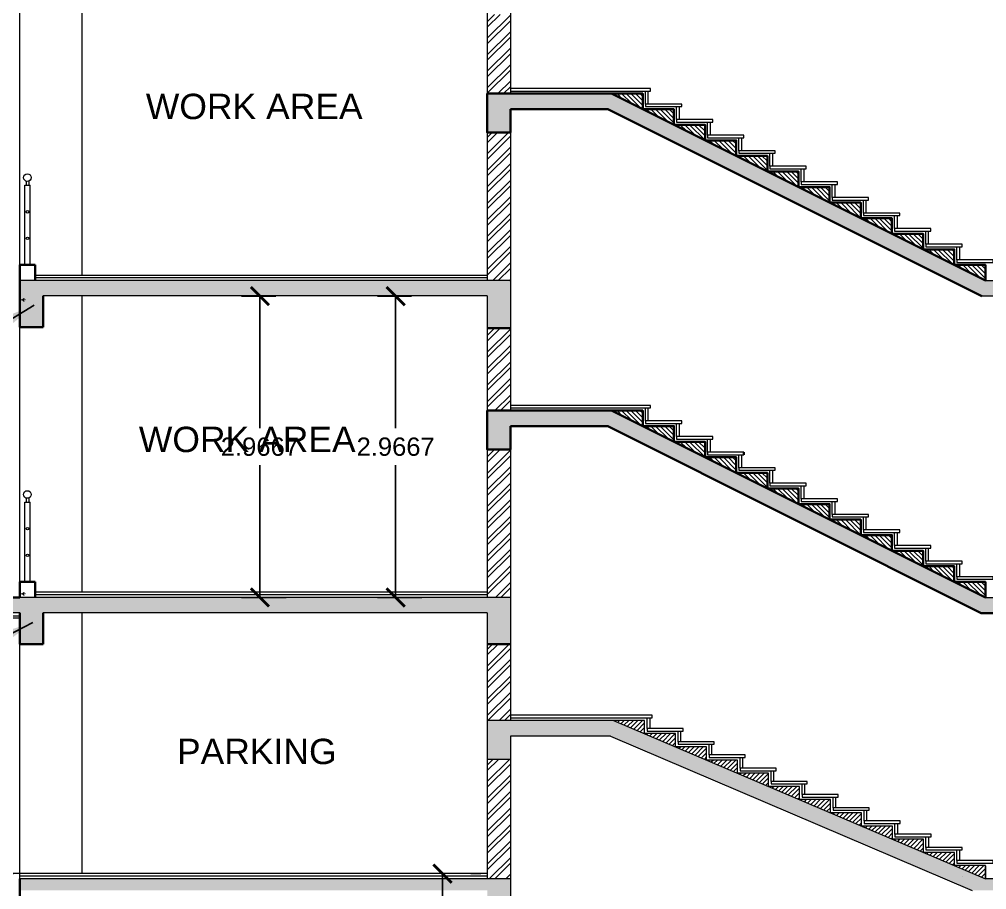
# Model space of a CAD drawing. Header units: metres. Extents: x -1560916 to -1560612, y 43591 to 43809.
# Drawn here: x -1560782.04 to -1560772.52, y 43653.31 to 43661.88 of the extents above; entities that cross this region are included whole.
import ezdxf

# ---------------------------------------------------------------- set-up
doc = ezdxf.new("R2010")
doc.units = ezdxf.units.M
doc.header["$LTSCALE"] = 750
doc.header["$MEASUREMENT"] = 0
doc.header["$PDMODE"] = 35
doc.header["$PDSIZE"] = 50
for name, pattern in [('DOT2', [0.125, 0, -0.125]), ('HIDDEN2', [0.1875, 0.125, -0.0625]), ('PHANTOM2', [1.25, 0.625, -0.125, 0.125, -0.125, 0.125, -0.125])]:
    doc.linetypes.add(name, pattern=pattern)
doc.layers.get('0').update_dxf_attribs({"lineweight": 5})
doc.layers.get('Defpoints').update_dxf_attribs({"lineweight": 0})
for name, color, linetype, lineweight in [('AR_DIM WRK', 3, 'Continuous', 13), ('AR_ELEV 6', 1, 'Continuous', 9), ('AR_RAILING', 6, 'Continuous', 13), ('AR_WIN', 12, 'Continuous', 13), ('BRICK', 8, 'Continuous', 5), ('Dim Wall', 253, 'Continuous', 15), ('ED', 30, 'Continuous', 0), ('HAT', 8, 'Continuous', 5), ('HATCH2', 8, 'Continuous', 5), ('LVL', 3, 'Continuous', 9), ('STAIR CASE', 202, 'Continuous', 15), ('TWO WHEELER', 8, 'Continuous', 13), ('wall', 7, 'Continuous', 30)]:
    doc.layers.add(name, color=color, linetype=linetype, lineweight=lineweight)
for name, color, linetype in [('BLK_1_BASEMENT_-1_BLDG_FOOTPRINT', 1, 'Continuous'), ('BLK_1_FLR_1_AC_ROOM_1', 117, 'Continuous'), ('BLK_1_FLR_1_REGULAR_ROOM_2', 117, 'Continuous')]:
    doc.layers.add(name, color=color, linetype=linetype)
doc.styles.add('RS1', font='romans.shx', dxfattribs={"width": 0.75})
doc.styles.get("Standard").update_dxf_attribs({"font": 'arial.ttf'})
doc.dimstyles.new('DIM-100', dxfattribs={"dimtxt": 200, "dimasz": 100, "dimexe": 25, "dimexo": 25, "dimgap": 35, "dimtad": 1, "dimdec": 0, "dimrnd": 5, "dimzin": 0, "dimdsep": 46, "dimtxsty": 'RS1', "dimblk": 'ARCHTICK', "dimcen": 100, "dimdle": 25, "dimclrd": 8, "dimclre": 8, "dimclrt": 4, "dimadec": 0, "dimazin": 0, "dimtfac": 0.5, "dimtdec": 0, "dimtmove": 1, "dimatfit": 0, "dimfxl": 75, "dimfrac": 1, "dimtolj": 1, "dimtzin": 0, "dimarcsym": 2})
doc.dimstyles.get("Standard").update_dxf_attribs({"dimtxt": 0.18, "dimasz": 0.18, "dimexe": 0.18, "dimexo": 0.0625, "dimgap": 0.09, "dimtad": 1, "dimtih": 1, "dimtoh": 1, "dimdec": 4, "dimzin": 0, "dimdsep": 46, "dimtxsty": 'Standard', "dimblk": 'ARCHTICK', "dimcen": 0.09, "dimadec": 0, "dimazin": 0, "dimtfac": 1, "dimtdec": 4, "dimtofl": 0, "dimtmove": 0, "dimatfit": 3, "dimldrblk": 'ARCHTICK', "dimfxl": 1, "dimtolj": 1, "dimtzin": 0, "dimarcsym": 0})
pattern_1 = [(45, (-1559514.8348, 43421.06119), (-0.08131728, 0.08131728), []), (45, (-1559514.78058, 43421.06119), (-0.08131728, 0.08131728), [])]
pattern_2 = [(130, (-1560699.33534, 43709.03027), (-0.18330014, -0.01603668), [0.0191667, -0.2108337]), (185, (-1560699.33534, 43709.03027), (0.03545874, 0.1922272), [0.01533336, -0.16866696]), (79.5486, (-1560699.35061, 43709.02893), (-0.14784154, 0.1761904), [0.0162892, -0.17918107]), (133.8158, (-1560699.33534, 43709.08138), (-0.27273985, -0.0422994), [0.02875005, -0.31625055]), (83.3644, (-1560699.35807, 43709.07785), (-0.23885866, 0.2489417), [0.0244338, -0.2687716]), (188.8158, (-1560699.33534, 43709.08138), (-0.2388585, 0.24894185), [0.02300004, -0.25300044]), (159, (-1560699.3609, 43709.0686), (-0.15254318, -0.10289167), [0.0191667, -0.2108337]), (214, (-1560699.3609, 43709.0686), (-0.0621807, 0.18531644), [0.01533336, -0.16866696]), (108.5486, (-1560699.3736, 43709.06003), (-0.21472393, 0.0824246), [0.0162892, -0.17918107]), (142.5, (-1560699.33534, 43709.03027), (-0.003107524, 0.08507302), [0, -0.16662251, 0, -0.17122252, 0, -0.16930585]), (172.5, (-1560699.33534, 43709.03027), (-0.067229, 0.10079428), [0, -0.09762239, 0, -0.16278917, 0, -0.06452789]), (212.5, (-1560699.27835, 43709.03027), (-0.136421526, -0.005764033), [0, -0.063889, 0, -0.19933368, 0, -0.26450046]), (222.5, (-1560699.25279, 43709.03027), (-0.14903672, 0.02558243), [0, -0.0830557, 0, -0.13237801, 0, -0.18783366])]
pattern_3 = [(50, (-1559296.09928, 43592.11483), (0.183300143, -0.016036685), [0.0191667, -0.2108337]), (355, (-1559296.09928, 43592.11483), (-0.035458736, 0.192227213), [0.01533336, -0.16866696]), (100.451444, (-1559296.084, 43592.11349), (0.147841407, 0.176190526), [0.016289189, -0.179181074]), (46.1842, (-1559296.09928, 43592.16594), (0.272739926, -0.042299445), [0.02875005, -0.31625055]), (96.635635, (-1559296.07655, 43592.1624), (0.23885847, 0.248941853), [0.024433797, -0.26877176]), (351.184164, (-1559296.09928, 43592.16594), (0.23885847, 0.248941853), [0.02300004, -0.25300044]), (21, (-1559296.07372, 43592.15316), (0.152543179, -0.102891673), [0.0191667, -0.2108337]), (326, (-1559296.07372, 43592.15316), (0.062180693, 0.185316445), [0.01533336, -0.16866696]), (71.451445, (-1559296.061, 43592.14459), (0.21472387, 0.082424771), [0.016289188, -0.179181074]), (37.5, (-1559296.099275, 43592.11483), (0.003107524, 0.0850730217), [0, -0.166622512, 0, -0.17122252, 0, -0.16930585]), (7.5, (-1559296.099275, 43592.11483), (0.0672289987, 0.1007942794), [0, -0.097622392, 0, -0.162789172, 0, -0.06452789]), (327.5, (-1559296.156264, 43592.11483), (0.1364215265, -0.0057640328), [0, -0.063889, 0, -0.19933368, 0, -0.26450046]), (317.5, (-1559296.18182, 43592.11483), (0.149036725, 0.025582429), [0, -0.0830557, 0, -0.132378008, 0, -0.18783366])]

# ---------------------------------------------------------------- blocks, each defined once
blk = doc.blocks.new('_ArchTick')
at = {"color": 0, "linetype": 'ByBlock', "const_width": 0.15}
blk.add_lwpolyline([(-0.5, -0.5), (0.5, 0.5)], dxfattribs=at)
blk = doc.blocks.new('*D196')
at = {"layer": 'Defpoints', "color": 0, "transparency": 16777216}
for p in [(-1560782.4916, 43656.2379), (-1560782.2176, 43656.2379), (-1560782.0387, 43653.4679)]:
    blk.add_point(p, dxfattribs=at)
at = {"layer": 'ED', "color": 0, "lineweight": -2, "transparency": 16777216}
for p, q in [((-1560782.2801, 43656.2379), (-1560782.6716, 43656.2379)), ((-1560782.4916, 43656.2379), (-1560782.4916, 43655.0348)), ((-1560782.4916, 43653.4679), (-1560782.4916, 43654.671)), ((-1560782.1012, 43653.4679), (-1560782.6716, 43653.4679))]:
    blk.add_line(p, q, dxfattribs=at)
at = {"layer": 'ED', "color": 0, "lineweight": -2, "transparency": 16777216, "xscale": 0.18, "yscale": 0.18, "zscale": 0.18}
for p, rotation in [((-1560782.4916, 43656.2379), 90), ((-1560782.4916, 43653.4679), 270)]:
    blk.add_blockref('_ArchTick', p, dxfattribs=dict(at, rotation=rotation))
at = {"layer": 'ED', "color": 0, "transparency": 16777216, "insert": (-1560782.4916, 43654.8529), "char_height": 0.18, "attachment_point": 5}
blk.add_mtext('\\A1;2.7700', dxfattribs=at)
blk = doc.blocks.new('*D224')
at = {"layer": 'Defpoints', "color": 0, "transparency": 16777216}
for p in [(-1560782.0387, 43653.4679), (-1560782.4916, 43649.5679), (-1560780.4008, 43649.5679)]:
    blk.add_point(p, dxfattribs=at)
at = {"layer": 'ED', "color": 0, "lineweight": -2, "transparency": 16777216}
for p, q in [((-1560782.1012, 43653.4679), (-1560782.6716, 43653.4679)), ((-1560782.4916, 43653.4679), (-1560782.4916, 43651.6998)), ((-1560782.4916, 43649.5679), (-1560782.4916, 43651.3359)), ((-1560780.4633, 43649.5679), (-1560782.6716, 43649.5679))]:
    blk.add_line(p, q, dxfattribs=at)
at = {"layer": 'ED', "color": 0, "lineweight": -2, "transparency": 16777216, "xscale": 0.18, "yscale": 0.18, "zscale": 0.18}
for p, rotation in [((-1560782.4916, 43653.4679), 90), ((-1560782.4916, 43649.5679), 270)]:
    blk.add_blockref('_ArchTick', p, dxfattribs=dict(at, rotation=rotation))
at = {"layer": 'ED', "color": 0, "transparency": 16777216, "insert": (-1560782.4916, 43651.5179), "char_height": 0.18, "attachment_point": 5}
blk.add_mtext('\\A1;3.9000', dxfattribs=at)
blk = doc.blocks.new('*D401')
at = {"layer": 'BLK_1_FLR_1_REGULAR_ROOM_2', "color": 0, "lineweight": -2, "transparency": 16777216}
for p, q in [((-1560779.5174, 43659.1534), (-1560779.8539, 43659.1534)), ((-1560779.6739, 43659.1534), (-1560779.6739, 43657.852)), ((-1560779.6739, 43656.1868), (-1560779.6739, 43657.4882)), ((-1560779.4148, 43656.1868), (-1560779.8539, 43656.1868))]:
    blk.add_line(p, q, dxfattribs=at)
at = {"layer": 'Defpoints', "color": 0, "transparency": 16777216}
for p in [(-1560779.6739, 43659.1534), (-1560779.4549, 43659.1534), (-1560779.3523, 43656.1868)]:
    blk.add_point(p, dxfattribs=at)
at = {"layer": 'BLK_1_FLR_1_REGULAR_ROOM_2', "color": 0, "lineweight": -2, "transparency": 16777216, "xscale": 0.18, "yscale": 0.18, "zscale": 0.18}
for p, rotation in [((-1560779.6739, 43659.1534), 90), ((-1560779.6739, 43656.1868), 270)]:
    blk.add_blockref('_ArchTick', p, dxfattribs=dict(at, rotation=rotation))
at = {"layer": 'BLK_1_FLR_1_REGULAR_ROOM_2', "color": 0, "transparency": 16777216, "insert": (-1560779.6739, 43657.6701), "char_height": 0.18, "attachment_point": 5}
blk.add_mtext('\\A1;2.9667', dxfattribs=at)
blk = doc.blocks.new('*D447')
at = {"layer": 'BLK_1_FLR_1_AC_ROOM_1', "color": 0, "lineweight": -2, "transparency": 16777216}
for p, q in [((-1560778.1808, 43659.1534), (-1560778.5173, 43659.1534)), ((-1560778.3373, 43659.1534), (-1560778.3373, 43657.852)), ((-1560778.3373, 43656.1868), (-1560778.3373, 43657.4882)), ((-1560778.0783, 43656.1868), (-1560778.5173, 43656.1868))]:
    blk.add_line(p, q, dxfattribs=at)
at = {"layer": 'Defpoints', "color": 0, "transparency": 16777216}
for p in [(-1560778.3373, 43659.1534), (-1560778.1183, 43659.1534), (-1560778.0158, 43656.1868)]:
    blk.add_point(p, dxfattribs=at)
at = {"layer": 'BLK_1_FLR_1_AC_ROOM_1', "color": 0, "lineweight": -2, "transparency": 16777216, "xscale": 0.18, "yscale": 0.18, "zscale": 0.18}
for p, rotation in [((-1560778.3373, 43659.1534), 90), ((-1560778.3373, 43656.1868), 270)]:
    blk.add_blockref('_ArchTick', p, dxfattribs=dict(at, rotation=rotation))
at = {"layer": 'BLK_1_FLR_1_AC_ROOM_1', "color": 0, "transparency": 16777216, "insert": (-1560778.3373, 43657.6701), "char_height": 0.18, "attachment_point": 5}
blk.add_mtext('\\A1;2.9667', dxfattribs=at)
blk = doc.blocks.new('*D495')
at = {"layer": 'BLK_1_BASEMENT_-1_BLDG_FOOTPRINT', "color": 0, "linetype": 'DOT2', "lineweight": -2, "transparency": 16777216}
for p, q in [((-1560777.4975, 43653.4679), (-1560778.0556, 43653.4679)), ((-1560777.4975, 43651.9768), (-1560778.0556, 43651.9768))]:
    blk.add_line(p, q, dxfattribs=at)
at = {"layer": 'BLK_1_BASEMENT_-1_BLDG_FOOTPRINT', "color": 0, "linetype": 'PHANTOM2', "lineweight": -2, "transparency": 16777216}
for p, q in [((-1560777.8756, 43653.4679), (-1560777.8756, 43652.9042)), ((-1560777.8756, 43651.9768), (-1560777.8756, 43652.5404))]:
    blk.add_line(p, q, dxfattribs=at)
at = {"layer": 'Defpoints', "color": 0, "transparency": 16777216}
for p in [(-1560777.8756, 43653.4679), (-1560777.435, 43653.4679), (-1560777.435, 43651.9768)]:
    blk.add_point(p, dxfattribs=at)
at = {"layer": 'BLK_1_BASEMENT_-1_BLDG_FOOTPRINT', "color": 0, "lineweight": -2, "transparency": 16777216, "xscale": 0.18, "yscale": 0.18, "zscale": 0.18}
for p, rotation in [((-1560777.8756, 43653.4679), 90), ((-1560777.8756, 43651.9768), 270)]:
    blk.add_blockref('_ArchTick', p, dxfattribs=dict(at, rotation=rotation))
at = {"layer": 'BLK_1_BASEMENT_-1_BLDG_FOOTPRINT', "color": 0, "transparency": 16777216, "insert": (-1560777.8756, 43652.7223), "char_height": 0.18, "attachment_point": 5}
blk.add_mtext('\\A1;1.4911', dxfattribs=at)

msp = doc.modelspace()

# ---------------------------------------------------------------- hatches: boundary and pattern name
at = {"layer": 'BRICK'}
h = msp.add_hatch(dxfattribs=at)
h.set_pattern_fill('ANSI31', color=256, scale=0.255556, style=0)
h.set_pattern_definition([(135, (-1560471.124867, 43665.751884), (0.0225881333, 0.0225881333), [])])
edge = h.paths.add_edge_path()
edge.add_line((-1560772.5315, 43659.30677), (-1560772.5315, 43659.4601))
edge.add_line((-1560772.5315, 43659.4601), (-1560772.83816, 43659.4601))
edge.add_line((-1560772.83816, 43659.4601), (-1560772.83816, 43659.61344))
edge.add_line((-1560772.83816, 43659.61344), (-1560773.14483, 43659.61344))
edge.add_line((-1560773.14483, 43659.61344), (-1560773.14483, 43659.76677))
edge.add_line((-1560773.14483, 43659.76677), (-1560773.4515, 43659.76677))
edge.add_line((-1560773.4515, 43659.76677), (-1560773.4515, 43659.9201))
edge.add_line((-1560773.4515, 43659.9201), (-1560773.75816, 43659.9201))
edge.add_line((-1560773.75816, 43659.9201), (-1560773.75816, 43660.07344))
edge.add_line((-1560773.75816, 43660.07344), (-1560774.06483, 43660.07344))
edge.add_line((-1560774.06483, 43660.07344), (-1560774.06483, 43660.22677))
edge.add_line((-1560774.06483, 43660.22677), (-1560774.3715, 43660.22677))
edge.add_line((-1560774.3715, 43660.22677), (-1560774.3715, 43660.3801))
edge.add_line((-1560774.3715, 43660.3801), (-1560774.67816, 43660.3801))
edge.add_line((-1560774.67816, 43660.3801), (-1560774.67816, 43660.53344))
edge.add_line((-1560774.67816, 43660.53344), (-1560774.98483, 43660.53344))
edge.add_line((-1560774.98483, 43660.53344), (-1560774.98483, 43660.68677))
edge.add_line((-1560774.98483, 43660.68677), (-1560775.2915, 43660.68677))
edge.add_line((-1560775.2915, 43660.68677), (-1560775.2915, 43660.8401))
edge.add_line((-1560775.2915, 43660.8401), (-1560775.59816, 43660.8401))
edge.add_line((-1560775.59816, 43660.8401), (-1560775.59816, 43660.99344))
edge.add_line((-1560775.59816, 43660.99344), (-1560775.90483, 43660.99344))
edge.add_line((-1560775.90483, 43660.99344), (-1560775.90483, 43661.14677))
edge.add_line((-1560775.90483, 43661.14677), (-1560777.43816, 43661.14677))
edge.add_line((-1560776.2115, 43661.14677), (-1560772.5315, 43659.30677))
h = msp.add_hatch(dxfattribs=at)
h.set_pattern_fill('ANSI31', color=256, scale=0.255556, style=0)
h.set_pattern_definition([(135, (-1560471.124867, 43662.631884), (0.0225881333, 0.0225881333), [])])
edge = h.paths.add_edge_path()
edge.add_line((-1560772.5315, 43656.18677), (-1560772.5315, 43656.3401))
edge.add_line((-1560772.5315, 43656.3401), (-1560772.83816, 43656.3401))
edge.add_line((-1560772.83816, 43656.3401), (-1560772.83816, 43656.49344))
edge.add_line((-1560772.83816, 43656.49344), (-1560773.14483, 43656.49344))
edge.add_line((-1560773.14483, 43656.49344), (-1560773.14483, 43656.64677))
edge.add_line((-1560773.14483, 43656.64677), (-1560773.4515, 43656.64677))
edge.add_line((-1560773.4515, 43656.64677), (-1560773.4515, 43656.8001))
edge.add_line((-1560773.4515, 43656.8001), (-1560773.75816, 43656.8001))
edge.add_line((-1560773.75816, 43656.8001), (-1560773.75816, 43656.95344))
edge.add_line((-1560773.75816, 43656.95344), (-1560774.06483, 43656.95344))
edge.add_line((-1560774.06483, 43656.95344), (-1560774.06483, 43657.10677))
edge.add_line((-1560774.06483, 43657.10677), (-1560774.3715, 43657.10677))
edge.add_line((-1560774.3715, 43657.10677), (-1560774.3715, 43657.2601))
edge.add_line((-1560774.3715, 43657.2601), (-1560774.67816, 43657.2601))
edge.add_line((-1560774.67816, 43657.2601), (-1560774.67816, 43657.41344))
edge.add_line((-1560774.67816, 43657.41344), (-1560774.98483, 43657.41344))
edge.add_line((-1560774.98483, 43657.41344), (-1560774.98483, 43657.56677))
edge.add_line((-1560774.98483, 43657.56677), (-1560775.2915, 43657.56677))
edge.add_line((-1560775.2915, 43657.56677), (-1560775.2915, 43657.7201))
edge.add_line((-1560775.2915, 43657.7201), (-1560775.59816, 43657.7201))
edge.add_line((-1560775.59816, 43657.7201), (-1560775.59816, 43657.87344))
edge.add_line((-1560775.59816, 43657.87344), (-1560775.90483, 43657.87344))
edge.add_line((-1560775.90483, 43657.87344), (-1560775.90483, 43658.02677))
edge.add_line((-1560775.90483, 43658.02677), (-1560777.43816, 43658.02677))
edge.add_line((-1560776.2115, 43658.02677), (-1560772.5315, 43656.18677))
at = {"layer": 'HAT'}
h = msp.add_hatch(dxfattribs=at)
h.set_pattern_fill('ANSI32', color=256, scale=0.306667, style=0)
h.set_pattern_definition(pattern_1)
h.paths.add_polyline_path([(-1560777.43502, 43660.76344), (-1560777.20816, 43660.76344), (-1560777.20816, 43659.30677), (-1560777.43502, 43659.30677)])
h.paths.add_polyline_path([(-1560777.20816, 43661.14677), (-1560777.43502, 43661.14677), (-1560777.43502, 43661.92643), (-1560777.20816, 43661.92643)])
h = msp.add_hatch(dxfattribs=at)
h.set_pattern_fill('ANSI32', color=256, scale=0.306667, style=0)
h.set_pattern_definition(pattern_1)
h.paths.add_polyline_path([(-1560777.20816, 43658.02677), (-1560777.43502, 43658.02677), (-1560777.43502, 43658.83677), (-1560777.20816, 43658.83677)])
h = msp.add_hatch(dxfattribs=at)
h.set_pattern_fill('ANSI32', color=256, scale=0.306667, style=0)
h.set_pattern_definition([(45, (-1559514.8348, 43419.86756), (-0.08131728, 0.08131728), []), (45, (-1559514.78058, 43419.86756), (-0.08131728, 0.08131728), [])])
h.paths.add_polyline_path([(-1560777.20816, 43656.18677), (-1560777.43502, 43656.18677), (-1560777.43502, 43657.64313), (-1560777.20816, 43657.64313)])
h = msp.add_hatch(dxfattribs=at)
h.set_pattern_fill('ANSI32', color=256, scale=0.306667, style=0)
h.set_pattern_definition(pattern_1)
h.paths.add_polyline_path([(-1560777.43502, 43654.59177), (-1560777.20816, 43654.59177), (-1560777.20816, 43653.42284), (-1560777.43502, 43653.42284)])
h.paths.add_polyline_path([(-1560777.20816, 43654.97677), (-1560777.43502, 43654.97677), (-1560777.43502, 43655.7225), (-1560777.20816, 43655.7225)])
at = {"layer": 'HATCH2'}
h = msp.add_hatch(dxfattribs=at)
h.set_pattern_fill('ANSI31', color=256, scale=0.255556, style=0)
h.set_pattern_definition([(45, (-1560566.937074, 43643.621902), (-0.022588137, 0.022588137), [])])
edge = h.paths.add_edge_path()
edge.add_line((-1560776.1915, 43654.97677), (-1560772.5315, 43653.41677))
edge.add_line((-1560772.5315, 43653.54455), (-1560772.5315, 43653.41677))
edge.add_line((-1560772.5315, 43653.41677), (-1560772.5315, 43653.54677))
edge.add_line((-1560772.5315, 43653.54677), (-1560772.8365, 43653.54677))
edge.add_line((-1560772.8365, 43653.54677), (-1560772.8365, 43653.67677))
edge.add_line((-1560772.8365, 43653.67677), (-1560773.1415, 43653.67677))
edge.add_line((-1560773.1415, 43653.67677), (-1560773.1415, 43653.80677))
edge.add_line((-1560773.1415, 43653.80677), (-1560773.4465, 43653.80677))
edge.add_line((-1560773.4465, 43653.80677), (-1560773.4465, 43653.93677))
edge.add_line((-1560773.4465, 43653.93677), (-1560773.7515, 43653.93677))
edge.add_line((-1560773.7515, 43653.93677), (-1560773.7515, 43654.06677))
edge.add_line((-1560773.7515, 43654.06677), (-1560774.0565, 43654.06677))
edge.add_line((-1560774.0565, 43654.06677), (-1560774.0565, 43654.19677))
edge.add_line((-1560774.0565, 43654.19677), (-1560774.3615, 43654.19677))
edge.add_line((-1560774.3615, 43654.19677), (-1560774.3615, 43654.32677))
edge.add_line((-1560774.3615, 43654.32677), (-1560774.6665, 43654.32677))
edge.add_line((-1560774.6665, 43654.32677), (-1560774.6665, 43654.45677))
edge.add_line((-1560774.6665, 43654.45677), (-1560774.9715, 43654.45677))
edge.add_line((-1560774.9715, 43654.45677), (-1560774.9715, 43654.58677))
edge.add_line((-1560774.9715, 43654.58677), (-1560775.2765, 43654.58677))
edge.add_line((-1560775.2765, 43654.58677), (-1560775.2765, 43654.71677))
edge.add_line((-1560775.2765, 43654.71677), (-1560775.5815, 43654.71677))
edge.add_line((-1560775.5815, 43654.71677), (-1560775.5815, 43654.84677))
edge.add_line((-1560775.5815, 43654.84677), (-1560775.8865, 43654.84677))
edge.add_line((-1560775.8865, 43654.84677), (-1560775.8865, 43654.97677))
edge.add_line((-1560775.8865, 43654.97677), (-1560777.43816, 43654.97677))
h = msp.add_hatch(dxfattribs=at)
h.set_pattern_fill('AR-CONC', color=256, scale=0.025556, style=0)
h.set_pattern_definition([(50, (-1560566.93707, 43643.62492), (0.18330014, -0.01603668), [0.0191667, -0.2108337]), (355, (-1560566.93707, 43643.62492), (-0.03545874, 0.19222721), [0.01533336, -0.16866696]), (100.4514, (-1560566.9218, 43643.62358), (0.14784154, 0.17619041), [0.01628919, -0.17918107]), (46.1842, (-1560566.93707, 43643.67603), (0.27273985, -0.04229938), [0.02875005, -0.31625055]), (96.6356, (-1560566.91435, 43643.6725), (0.23885866, 0.24894167), [0.0244338, -0.26877157]), (351.1842, (-1560566.93707, 43643.67603), (0.23885847, 0.24894185), [0.02300004, -0.25300044]), (21, (-1560566.91152, 43643.66325), (0.15254318, -0.10289167), [0.0191667, -0.2108337]), (326, (-1560566.91152, 43643.66325), (0.0621807, 0.18531644), [0.01533336, -0.16866696]), (71.4514, (-1560566.8988, 43643.65468), (0.21472393, 0.0824246), [0.01628919, -0.17918107]), (37.5, (-1560566.937074, 43643.624916), (0.003107524, 0.085073022), [0, -0.16662251, 0, -0.17122252, 0, -0.16930585]), (7.5, (-1560566.93707, 43643.62492), (0.067229, 0.10079428), [0, -0.09762239, 0, -0.16278917, 0, -0.06452789]), (327.5, (-1560566.99406, 43643.624916), (0.136421526, -0.005764033), [0, -0.063889, 0, -0.19933368, 0, -0.26450046]), (317.5, (-1560567.01962, 43643.62492), (0.149036725, 0.02558243), [0, -0.0830557, 0, -0.13237801, 0, -0.18783366])])
h.paths.add_polyline_path([(-1560776.1915, 43654.97677), (-1560777.43502, 43654.97677), (-1560777.43502, 43654.59177), (-1560777.20816, 43654.59177), (-1560777.20816, 43654.82177), (-1560776.22315, 43654.82177), (-1560772.9268, 43653.41677), (-1560772.5315, 43653.41677)])
at = {"layer": 'TWO WHEELER'}
h = msp.add_hatch(dxfattribs=at)
h.set_pattern_fill('AR-CONC', color=256, scale=0.025556, style=0)
h.set_pattern_definition([(130, (-1560699.33534, 43702.79027), (-0.18330014, -0.01603668), [0.0191667, -0.2108337]), (185, (-1560699.33534, 43702.79027), (0.03545874, 0.1922272), [0.01533336, -0.16866696]), (79.5486, (-1560699.35061, 43702.78893), (-0.14784154, 0.1761904), [0.0162892, -0.17918107]), (133.8158, (-1560699.33534, 43702.84138), (-0.27273985, -0.0422994), [0.02875005, -0.31625055]), (83.3644, (-1560699.35807, 43702.83785), (-0.2388587, 0.2489417), [0.0244338, -0.2687716]), (188.8158, (-1560699.33534, 43702.84138), (-0.2388585, 0.24894185), [0.023, -0.2530004]), (159, (-1560699.3609, 43702.8286), (-0.15254318, -0.10289167), [0.0191667, -0.2108337]), (214, (-1560699.3609, 43702.8286), (-0.0621807, 0.18531644), [0.01533336, -0.16866696]), (108.5486, (-1560699.3736, 43702.82003), (-0.21472393, 0.0824246), [0.0162892, -0.17918107]), (142.5, (-1560699.33534, 43702.79027), (-0.003107524, 0.08507302), [0, -0.16662251, 0, -0.17122252, 0, -0.16930585]), (172.5, (-1560699.33534, 43702.79027), (-0.067229, 0.10079428), [0, -0.09762239, 0, -0.16278917, 0, -0.06452789]), (212.5, (-1560699.27835, 43702.79027), (-0.136421526, -0.005764033), [0, -0.063889, 0, -0.19933368, 0, -0.26450046]), (222.5, (-1560699.25279, 43702.79027), (-0.14903672, 0.02558243), [0, -0.0830557, 0, -0.132378, 0, -0.18783366])])
h.paths.add_polyline_path([(-1560761.84351, 43659.09198), (-1560761.83239, 43659.08623), (-1560761.83239, 43659.07927), (-1560761.84351, 43659.07352), (-1560761.83957, 43659.06969), (-1560761.83023, 43659.07927), (-1560761.83023, 43659.08623), (-1560761.83957, 43659.09581)], flags=16)
h.paths.add_polyline_path([(-1560768.85836, 43659.15377), (-1560768.62836, 43659.15377), (-1560768.62836, 43658.84677), (-1560768.85836, 43658.84677)])
h.paths.add_polyline_path([(-1560761.79767, 43659.15377), (-1560761.79784, 43659.15377), (-1560761.79784, 43659.30677), (-1560772.53065, 43659.30677), (-1560776.21132, 43661.1471), (-1560777.43485, 43661.1471), (-1560777.43485, 43660.76347), (-1560777.20799, 43660.76347), (-1560777.20799, 43660.9921), (-1560776.24791, 43660.9921), (-1560772.57125, 43659.15377), (-1560771.38132, 43659.15377), (-1560771.38132, 43658.8471), (-1560771.1515, 43658.8471), (-1560771.1515, 43659.15377), (-1560766.62799, 43659.15377), (-1560766.62799, 43658.8471), (-1560766.39816, 43658.8471), (-1560766.39816, 43659.15377), (-1560762.02767, 43659.15377), (-1560762.02767, 43658.8471), (-1560761.79767, 43658.8471)])
h = msp.add_hatch(dxfattribs=at)
h.set_pattern_fill('AR-CONC', color=256, scale=0.025556, style=0)
h.set_pattern_definition([(130, (-1560699.33534, 43712.15027), (-0.18330014, -0.01603668), [0.0191667, -0.2108337]), (185, (-1560699.33534, 43712.15027), (0.03545874, 0.1922272), [0.01533336, -0.16866696]), (79.5486, (-1560699.35061, 43712.14893), (-0.14784154, 0.1761904), [0.0162892, -0.17918107]), (133.8158, (-1560699.33534, 43712.20138), (-0.27273985, -0.0422994), [0.02875005, -0.31625055]), (83.3644, (-1560699.35807, 43712.19785), (-0.23885866, 0.2489417), [0.0244338, -0.2687716]), (188.8158, (-1560699.33534, 43712.20138), (-0.2388585, 0.24894185), [0.02300004, -0.25300044]), (159, (-1560699.3609, 43712.1886), (-0.15254318, -0.10289167), [0.0191667, -0.2108337]), (214, (-1560699.3609, 43712.1886), (-0.0621807, 0.18531644), [0.01533336, -0.16866696]), (108.5486, (-1560699.3736, 43712.18003), (-0.21472393, 0.0824246), [0.0162892, -0.17918107]), (142.5, (-1560699.33534, 43712.15027), (-0.003107524, 0.08507302), [0, -0.16662251, 0, -0.17122252, 0, -0.16930585]), (172.5, (-1560699.33534, 43712.15027), (-0.067229, 0.10079428), [0, -0.09762239, 0, -0.16278917, 0, -0.06452789]), (212.5, (-1560699.27835, 43712.15027), (-0.136421526, -0.005764033), [0, -0.063889, 0, -0.19933368, 0, -0.26450046]), (222.5, (-1560699.25279, 43712.15027), (-0.14903672, 0.02558243), [0, -0.0830557, 0, -0.132378, 0, -0.18783366])])
h.paths.add_polyline_path([(-1560782.03869, 43658.84677), (-1560782.03869, 43659.30677), (-1560777.20816, 43659.30677), (-1560777.20816, 43658.84677), (-1560777.43502, 43658.84677), (-1560777.43502, 43659.15344), (-1560781.80869, 43659.15344), (-1560781.80869, 43658.84677)])
h = msp.add_hatch(dxfattribs=at)
h.set_pattern_fill('AR-CONC', color=256, scale=0.025556, style=0)
h.set_pattern_definition(pattern_3)
h.paths.add_polyline_path([(-1560771.3815, 43656.03344), (-1560772.57142, 43656.03344), (-1560776.24809, 43657.87177), (-1560777.20816, 43657.87177), (-1560777.20816, 43657.64313), (-1560777.43502, 43657.64313), (-1560777.43502, 43658.02677), (-1560776.2115, 43658.02677), (-1560772.5315, 43656.18677), (-1560760.92006, 43656.18677), (-1560760.92006, 43656.03344), (-1560761.79784, 43656.03344), (-1560761.79784, 43655.72677), (-1560762.02784, 43655.72677), (-1560762.02784, 43656.03344), (-1560766.39816, 43656.03344), (-1560766.39816, 43655.72677), (-1560766.62816, 43655.72677), (-1560766.62816, 43656.03344), (-1560771.1515, 43656.03344), (-1560771.1515, 43655.72677), (-1560771.3815, 43655.72677)])
h = msp.add_hatch(dxfattribs=at)
h.set_pattern_fill('AR-CONC', color=256, scale=0.025556, style=0)
h.set_pattern_definition(pattern_2)
h.paths.add_polyline_path([(-1560782.9163, 43656.18677), (-1560777.20816, 43656.18677), (-1560777.20816, 43655.72677), (-1560777.43502, 43655.72677), (-1560777.43502, 43656.03677), (-1560781.80869, 43656.03677), (-1560781.80869, 43655.72677), (-1560782.03869, 43655.72677), (-1560782.03869, 43656.03677), (-1560782.9163, 43656.03677)])
h = msp.add_hatch(dxfattribs=at)
h.set_pattern_fill('AR-CONC', color=256, scale=0.025556, style=0)
h.set_pattern_definition(pattern_3)
h.paths.add_polyline_path([(-1560777.20816, 43653.41677), (-1560782.03869, 43653.41677), (-1560782.03869, 43653.30377), (-1560777.43502, 43653.30377), (-1560777.43502, 43652.95677), (-1560777.20816, 43652.95677)])
h = msp.add_hatch(dxfattribs=at)
h.set_pattern_fill('AR-CONC', color=256, scale=0.025556, style=0)
h.set_pattern_definition(pattern_2)
h.paths.add_polyline_path([(-1560772.9268, 43653.41677), (-1560761.79784, 43653.41677), (-1560761.79784, 43653.30377), (-1560771.1515, 43653.30377), (-1560771.1515, 43652.95677), (-1560771.3815, 43652.95677), (-1560771.3815, 43653.30377), (-1560772.66169, 43653.30377)])

# ---------------------------------------------------------------- linework, layer by layer
for p, q in [((-1560777.20816, 43662.42677), (-1560777.20816, 43661.14677)), ((-1560777.43502, 43662.27677), (-1560777.43502, 43659.30677)), ((-1560777.20816, 43660.99344), (-1560777.20816, 43659.30677)), ((-1560777.43502, 43659.9971), (-1560777.43502, 43659.30677)), ((-1560777.20816, 43659.9971), (-1560777.20816, 43659.30677)), ((-1560777.20816, 43659.30677), (-1560782.03869, 43659.30677)), ((-1560777.20816, 43659.30677), (-1560777.20816, 43658.02677)), ((-1560772.5315, 43659.30677), (-1560771.15463, 43659.30677)), ((-1560777.43502, 43659.15677), (-1560781.80869, 43659.15677)), ((-1560777.43502, 43659.15677), (-1560777.43502, 43656.18677)), ((-1560771.3815, 43659.15344), (-1560772.57142, 43659.15344)), ((-1560771.3815, 43659.15344), (-1560772.56769, 43659.15344)), ((-1560777.43502, 43658.83677), (-1560777.20816, 43658.83677)), ((-1560777.20816, 43657.87177), (-1560777.20816, 43656.18677)), ((-1560777.43502, 43656.34044), (-1560777.43502, 43656.18677)), ((-1560777.20816, 43656.34044), (-1560777.20816, 43656.18677)), ((-1560777.20816, 43656.18677), (-1560782.03869, 43656.18677)), ((-1560777.20816, 43656.18677), (-1560777.20816, 43654.97677)), ((-1560772.5315, 43656.18677), (-1560771.15463, 43656.18677)), ((-1560782.03869, 43656.03677), (-1560782.9163, 43656.03677)), ((-1560777.43502, 43656.03677), (-1560781.80869, 43656.03677)), ((-1560777.43502, 43656.03677), (-1560777.43502, 43653.41677)), ((-1560776.1915, 43654.97677), (-1560772.5315, 43653.41677)), ((-1560777.20816, 43654.82177), (-1560777.20816, 43653.41677)), ((-1560776.22315, 43654.82177), (-1560777.20816, 43654.82177)), ((-1560777.20816, 43654.82177), (-1560777.20816, 43654.60677)), ((-1560776.22315, 43654.82177), (-1560772.66169, 43653.30377)), ((-1560777.20816, 43654.59177), (-1560777.43816, 43654.59177)), ((-1560777.20816, 43653.41677), (-1560782.03869, 43653.41677)), ((-1560777.20816, 43653.41677), (-1560777.20816, 43651.07677)), ((-1560761.79784, 43653.41677), (-1560772.5315, 43653.41677))]:
    msp.add_line(p, q)
at = {"color": 252, "linetype": 'HIDDEN2'}
for p, q in [((-1560782.03861, 43659.12071), (-1560782.03825, 43659.12034)), ((-1560782.03861, 43659.113), (-1560782.03825, 43659.11338)), ((-1560782.03651, 43659.12034), (-1560782.03651, 43659.11338)), ((-1560782.03477, 43659.12034), (-1560782.03477, 43659.11338)), ((-1560782.03303, 43659.12034), (-1560782.03303, 43659.11338)), ((-1560782.03129, 43659.12034), (-1560782.03129, 43659.11338)), ((-1560782.02955, 43659.12034), (-1560782.02955, 43659.11338)), ((-1560782.02433, 43659.12034), (-1560782.02433, 43659.11338)), ((-1560782.02085, 43659.12034), (-1560782.02085, 43659.11338)), ((-1560782.02085, 43659.12034), (-1560782.02085, 43659.11338)), ((-1560782.01911, 43659.12034), (-1560782.01911, 43659.11338)), ((-1560782.0063, 43659.11338), (-1560782.0063, 43659.12034)), ((-1560782.00555, 43659.11338), (-1560782.00555, 43659.12034)), ((-1560782.00414, 43659.11338), (-1560782.00414, 43659.12034)), ((-1560782.00122, 43659.11555), (-1560782.00122, 43659.11816)), ((-1560781.98767, 43659.12034), (-1560781.98767, 43659.11831)), ((-1560782.03861, 43656.2261), (-1560782.03825, 43656.22573)), ((-1560782.03861, 43656.21839), (-1560782.03825, 43656.21877)), ((-1560782.03651, 43656.22573), (-1560782.03651, 43656.21877)), ((-1560782.03477, 43656.22573), (-1560782.03477, 43656.21877)), ((-1560782.03303, 43656.22573), (-1560782.03303, 43656.21877)), ((-1560782.03129, 43656.22573), (-1560782.03129, 43656.21877)), ((-1560782.02955, 43656.22573), (-1560782.02955, 43656.21877)), ((-1560782.02433, 43656.22573), (-1560782.02433, 43656.21877)), ((-1560782.02085, 43656.22573), (-1560782.02085, 43656.21877)), ((-1560782.02085, 43656.22573), (-1560782.02085, 43656.21877)), ((-1560782.01911, 43656.22573), (-1560782.01911, 43656.21877)), ((-1560782.0063, 43656.21877), (-1560782.0063, 43656.22573)), ((-1560782.00555, 43656.21877), (-1560782.00555, 43656.22573)), ((-1560782.00414, 43656.21877), (-1560782.00414, 43656.22573)), ((-1560782.00122, 43656.22094), (-1560782.00122, 43656.22355)), ((-1560781.98767, 43656.22573), (-1560781.98767, 43656.2237))]:
    msp.add_line(p, q, dxfattribs=at)
msp.add_lwpolyline([(-1560772.5315, 43653.54455), (-1560772.5315, 43653.41677), (-1560772.5315, 43653.54677), (-1560772.8365, 43653.54677), (-1560772.8365, 43653.67677), (-1560773.1415, 43653.67677), (-1560773.1415, 43653.80677), (-1560773.4465, 43653.80677), (-1560773.4465, 43653.93677), (-1560773.7515, 43653.93677), (-1560773.7515, 43654.06677), (-1560774.0565, 43654.06677), (-1560774.0565, 43654.19677), (-1560774.3615, 43654.19677), (-1560774.3615, 43654.32677), (-1560774.6665, 43654.32677), (-1560774.6665, 43654.45677), (-1560774.9715, 43654.45677), (-1560774.9715, 43654.58677), (-1560775.2765, 43654.58677), (-1560775.2765, 43654.71677), (-1560775.5815, 43654.71677), (-1560775.5815, 43654.84677), (-1560775.8865, 43654.84677), (-1560775.8865, 43654.97677), (-1560777.43816, 43654.97677)])
for centre in [(-1560781.98093, 43659.11261), (-1560781.98093, 43659.11261), (-1560781.98093, 43656.218), (-1560781.98093, 43656.218)]:
    msp.add_arc(centre, 0.000435, 259.81151, 270, dxfattribs=at)
at = {"layer": 'AR_ELEV 6'}
for p, q in [((-1560781.42536, 43662.27344), (-1560781.42536, 43659.35788)), ((-1560782.03869, 43659.4601), (-1560782.03869, 43661.96643)), ((-1560781.42536, 43659.15677), (-1560781.42536, 43656.23788)), ((-1560782.03869, 43656.3401), (-1560782.03869, 43658.84677)), ((-1560781.42536, 43656.03344), (-1560781.42536, 43653.46788)), ((-1560782.03869, 43653.41677), (-1560782.03869, 43655.72677))]:
    msp.add_line(p, q, dxfattribs=at)
at = {"layer": 'AR_RAILING'}
for p, q in [((-1560781.98703, 43659.4601), (-1560781.98703, 43660.24538)), ((-1560781.98703, 43660.24538), (-1560781.93703, 43660.24538)), ((-1560781.97453, 43660.28502), (-1560781.97453, 43660.24538)), ((-1560781.94953, 43660.28502), (-1560781.94953, 43660.24538)), ((-1560781.93703, 43659.4601), (-1560781.93703, 43660.24538)), ((-1560781.98703, 43656.3401), (-1560781.98703, 43657.12538)), ((-1560781.98703, 43657.12538), (-1560781.93703, 43657.12538)), ((-1560781.97453, 43657.16502), (-1560781.97453, 43657.12538)), ((-1560781.94953, 43657.16502), (-1560781.94953, 43657.12538)), ((-1560781.93703, 43656.3401), (-1560781.93703, 43657.12538))]:
    msp.add_line(p, q, dxfattribs=at)
for centre, radius in [((-1560781.96203, 43660.32038), 0.0375), ((-1560781.96203, 43659.98362), 0.0125), ((-1560781.96203, 43659.72186), 0.0125), ((-1560781.96203, 43657.20038), 0.0375), ((-1560781.96203, 43656.86362), 0.0125), ((-1560781.96203, 43656.60186), 0.0125)]:
    msp.add_circle(centre, radius, dxfattribs=at)
at = {"layer": 'AR_WIN'}
for p, q in [((-1560782.9663, 43655.9851), (-1560782.03852, 43655.9851)), ((-1560782.9463, 43656.0051), (-1560782.03852, 43656.0051))]:
    msp.add_line(p, q, dxfattribs=at)
at = {"layer": 'Dim Wall', "linetype": 'ByBlock'}
for p, q in [((-1560781.99696, 43659.12991), (-1560782.0063, 43659.12034)), ((-1560781.99696, 43659.1038), (-1560782.0063, 43659.11338)), ((-1560782.00414, 43659.12034), (-1560781.99302, 43659.12609)), ((-1560782.00414, 43659.11338), (-1560781.99302, 43659.10762)), ((-1560781.99302, 43659.12609), (-1560781.99696, 43659.12991)), ((-1560781.99302, 43659.10762), (-1560781.99696, 43659.1038)), ((-1560781.99696, 43656.2353), (-1560782.0063, 43656.22573)), ((-1560782.00414, 43656.22573), (-1560781.99302, 43656.23148)), ((-1560781.99302, 43656.23148), (-1560781.99696, 43656.2353)), ((-1560781.99696, 43656.20919), (-1560782.0063, 43656.21877)), ((-1560782.00414, 43656.21877), (-1560781.99302, 43656.21301)), ((-1560781.99302, 43656.21301), (-1560781.99696, 43656.20919))]:
    msp.add_line(p, q, dxfattribs=at)
at = {"layer": 'HATCH2'}
msp.add_line((-1560777.20816, 43658.02677), (-1560776.2115, 43658.02677), dxfattribs=at)
at = {"layer": 'LVL'}
msp.add_line((-1560782.03869, 43653.46788), (-1560787.0048, 43653.46788), dxfattribs=at)
at = {"layer": 'STAIR CASE'}
for p, q in [((-1560777.43816, 43659.35788), (-1560781.88536, 43659.35788)), ((-1560777.43242, 43659.33232), (-1560781.88536, 43659.33232)), ((-1560777.43816, 43656.23788), (-1560781.88536, 43656.23788)), ((-1560777.43242, 43656.21232), (-1560781.88536, 43656.21232)), ((-1560775.5065, 43654.87177), (-1560775.5065, 43654.89677)), ((-1560775.2015, 43654.74177), (-1560775.2015, 43654.76677)), ((-1560774.8965, 43654.61177), (-1560774.8965, 43654.63677)), ((-1560774.5915, 43654.48177), (-1560774.5915, 43654.50677)), ((-1560774.2865, 43654.35177), (-1560774.2865, 43654.37677)), ((-1560773.9815, 43654.22177), (-1560773.9815, 43654.24677)), ((-1560773.6765, 43654.09177), (-1560773.6765, 43654.11677)), ((-1560777.43816, 43653.46788), (-1560782.03869, 43653.46788)), ((-1560777.43816, 43653.44232), (-1560782.03869, 43653.44232)), ((-1560772.75799, 43653.44232), (-1560772.75589, 43653.44232))]:
    msp.add_line(p, q, dxfattribs=at)
for points in [[(-1560775.82816, 43661.19788), (-1560777.20816, 43661.19788), (-1560777.20816, 43661.17232), (-1560775.82816, 43661.17232)], [(-1560775.87927, 43661.17232), (-1560775.85372, 43661.17232), (-1560775.85372, 43661.04455), (-1560775.87927, 43661.04455)], [(-1560775.5215, 43661.04455), (-1560775.87927, 43661.04455), (-1560775.87927, 43661.01899), (-1560775.5215, 43661.01899)], [(-1560775.57261, 43661.01899), (-1560775.54705, 43661.01899), (-1560775.54705, 43660.89121), (-1560775.57261, 43660.89121)], [(-1560775.21483, 43660.89121), (-1560775.57261, 43660.89121), (-1560775.57261, 43660.86566), (-1560775.21483, 43660.86566)], [(-1560775.26594, 43660.86566), (-1560775.24038, 43660.86566), (-1560775.24038, 43660.73788), (-1560775.26594, 43660.73788)], [(-1560774.90816, 43660.73788), (-1560775.26594, 43660.73788), (-1560775.26594, 43660.71232), (-1560774.90816, 43660.71232)], [(-1560774.95927, 43660.71232), (-1560774.93372, 43660.71232), (-1560774.93372, 43660.58455), (-1560774.95927, 43660.58455)], [(-1560774.6015, 43660.58455), (-1560774.95927, 43660.58455), (-1560774.95927, 43660.55899), (-1560774.6015, 43660.55899)], [(-1560774.65261, 43660.55899), (-1560774.62705, 43660.55899), (-1560774.62705, 43660.43121), (-1560774.65261, 43660.43121)], [(-1560774.29483, 43660.43121), (-1560774.65261, 43660.43121), (-1560774.65261, 43660.40566), (-1560774.29483, 43660.40566)], [(-1560774.34594, 43660.40566), (-1560774.32038, 43660.40566), (-1560774.32038, 43660.27788), (-1560774.34594, 43660.27788)], [(-1560773.98816, 43660.27788), (-1560774.34594, 43660.27788), (-1560774.34594, 43660.25232), (-1560773.98816, 43660.25232)], [(-1560774.03927, 43660.25232), (-1560774.01372, 43660.25232), (-1560774.01372, 43660.12455), (-1560774.03927, 43660.12455)], [(-1560773.6815, 43660.12455), (-1560774.03927, 43660.12455), (-1560774.03927, 43660.09899), (-1560773.6815, 43660.09899)], [(-1560773.73261, 43660.09899), (-1560773.70705, 43660.09899), (-1560773.70705, 43659.97121), (-1560773.73261, 43659.97121)], [(-1560773.37483, 43659.97121), (-1560773.73261, 43659.97121), (-1560773.73261, 43659.94566), (-1560773.37483, 43659.94566)], [(-1560773.42594, 43659.94566), (-1560773.40038, 43659.94566), (-1560773.40038, 43659.81788), (-1560773.42594, 43659.81788)], [(-1560773.06816, 43659.81788), (-1560773.42594, 43659.81788), (-1560773.42594, 43659.79232), (-1560773.06816, 43659.79232)], [(-1560773.11927, 43659.79232), (-1560773.09372, 43659.79232), (-1560773.09372, 43659.66455), (-1560773.11927, 43659.66455)], [(-1560772.7615, 43659.66455), (-1560773.11927, 43659.66455), (-1560773.11927, 43659.63899), (-1560772.7615, 43659.63899)], [(-1560772.81261, 43659.63899), (-1560772.78705, 43659.63899), (-1560772.78705, 43659.51121), (-1560772.81261, 43659.51121)], [(-1560772.45483, 43659.51121), (-1560772.81261, 43659.51121), (-1560772.81261, 43659.48566), (-1560772.45483, 43659.48566)], [(-1560775.82816, 43658.07788), (-1560777.20816, 43658.07788), (-1560777.20816, 43658.05232), (-1560775.82816, 43658.05232)], [(-1560775.87927, 43658.05232), (-1560775.85372, 43658.05232), (-1560775.85372, 43657.92455), (-1560775.87927, 43657.92455)], [(-1560775.5215, 43657.92455), (-1560775.87927, 43657.92455), (-1560775.87927, 43657.89899), (-1560775.5215, 43657.89899)], [(-1560775.57261, 43657.89899), (-1560775.54705, 43657.89899), (-1560775.54705, 43657.77121), (-1560775.57261, 43657.77121)], [(-1560775.21483, 43657.77121), (-1560775.57261, 43657.77121), (-1560775.57261, 43657.74566), (-1560775.21483, 43657.74566)], [(-1560775.26594, 43657.74566), (-1560775.24038, 43657.74566), (-1560775.24038, 43657.61788), (-1560775.26594, 43657.61788)], [(-1560774.90816, 43657.61788), (-1560775.26594, 43657.61788), (-1560775.26594, 43657.59232), (-1560774.90816, 43657.59232)], [(-1560774.95927, 43657.59232), (-1560774.93372, 43657.59232), (-1560774.93372, 43657.46455), (-1560774.95927, 43657.46455)], [(-1560774.6015, 43657.46455), (-1560774.95927, 43657.46455), (-1560774.95927, 43657.43899), (-1560774.6015, 43657.43899)], [(-1560774.65261, 43657.43899), (-1560774.62705, 43657.43899), (-1560774.62705, 43657.31121), (-1560774.65261, 43657.31121)], [(-1560774.29483, 43657.31121), (-1560774.65261, 43657.31121), (-1560774.65261, 43657.28566), (-1560774.29483, 43657.28566)], [(-1560774.34594, 43657.28566), (-1560774.32038, 43657.28566), (-1560774.32038, 43657.15788), (-1560774.34594, 43657.15788)], [(-1560773.98816, 43657.15788), (-1560774.34594, 43657.15788), (-1560774.34594, 43657.13232), (-1560773.98816, 43657.13232)], [(-1560774.03927, 43657.13232), (-1560774.01372, 43657.13232), (-1560774.01372, 43657.00455), (-1560774.03927, 43657.00455)], [(-1560773.6815, 43657.00455), (-1560774.03927, 43657.00455), (-1560774.03927, 43656.97899), (-1560773.6815, 43656.97899)], [(-1560773.73261, 43656.97899), (-1560773.70705, 43656.97899), (-1560773.70705, 43656.85121), (-1560773.73261, 43656.85121)], [(-1560773.37483, 43656.85121), (-1560773.73261, 43656.85121), (-1560773.73261, 43656.82566), (-1560773.37483, 43656.82566)], [(-1560773.42594, 43656.82566), (-1560773.40038, 43656.82566), (-1560773.40038, 43656.69788), (-1560773.42594, 43656.69788)], [(-1560773.06816, 43656.69788), (-1560773.42594, 43656.69788), (-1560773.42594, 43656.67232), (-1560773.06816, 43656.67232)], [(-1560773.11927, 43656.67232), (-1560773.09372, 43656.67232), (-1560773.09372, 43656.54455), (-1560773.11927, 43656.54455)], [(-1560772.7615, 43656.54455), (-1560773.11927, 43656.54455), (-1560773.11927, 43656.51899), (-1560772.7615, 43656.51899)], [(-1560772.81261, 43656.51899), (-1560772.78705, 43656.51899), (-1560772.78705, 43656.39121), (-1560772.81261, 43656.39121)], [(-1560772.45483, 43656.39121), (-1560772.81261, 43656.39121), (-1560772.81261, 43656.36566), (-1560772.45483, 43656.36566)], [(-1560777.20816, 43655.00177), (-1560775.8115, 43655.00177), (-1560775.8115, 43655.02677), (-1560777.20816, 43655.02677)], [(-1560775.8615, 43655.00177), (-1560775.8365, 43655.00177), (-1560775.8365, 43654.89677), (-1560775.8615, 43654.89677)], [(-1560775.8615, 43654.87177), (-1560775.5065, 43654.87177), (-1560775.5065, 43654.89677), (-1560775.8615, 43654.89677)], [(-1560775.5565, 43654.87177), (-1560775.5315, 43654.87177), (-1560775.5315, 43654.76677), (-1560775.5565, 43654.76677)], [(-1560775.5565, 43654.74177), (-1560775.2015, 43654.74177), (-1560775.2015, 43654.76677), (-1560775.5565, 43654.76677)], [(-1560775.2515, 43654.74177), (-1560775.2265, 43654.74177), (-1560775.2265, 43654.63677), (-1560775.2515, 43654.63677)], [(-1560775.2515, 43654.61177), (-1560774.8965, 43654.61177), (-1560774.8965, 43654.63677), (-1560775.2515, 43654.63677)], [(-1560774.9465, 43654.61177), (-1560774.9215, 43654.61177), (-1560774.9215, 43654.50677), (-1560774.9465, 43654.50677)], [(-1560774.9465, 43654.48177), (-1560774.5915, 43654.48177), (-1560774.5915, 43654.50677), (-1560774.9465, 43654.50677)], [(-1560774.6415, 43654.48177), (-1560774.6165, 43654.48177), (-1560774.6165, 43654.37677), (-1560774.6415, 43654.37677)], [(-1560774.6415, 43654.35177), (-1560774.2865, 43654.35177), (-1560774.2865, 43654.37677), (-1560774.6415, 43654.37677)], [(-1560774.3365, 43654.35177), (-1560774.3115, 43654.35177), (-1560774.3115, 43654.24677), (-1560774.3365, 43654.24677)], [(-1560774.3365, 43654.22177), (-1560773.9815, 43654.22177), (-1560773.9815, 43654.24677), (-1560774.3365, 43654.24677)], [(-1560774.0315, 43654.22177), (-1560774.0065, 43654.22177), (-1560774.0065, 43654.11677), (-1560774.0315, 43654.11677)], [(-1560774.0315, 43654.09177), (-1560773.6765, 43654.09177), (-1560773.6765, 43654.11677), (-1560774.0315, 43654.11677)], [(-1560773.7265, 43654.09177), (-1560773.7015, 43654.09177), (-1560773.7015, 43653.98677), (-1560773.7265, 43653.98677)], [(-1560773.7265, 43654.09177), (-1560773.7015, 43654.09177), (-1560773.7015, 43653.98677), (-1560773.7265, 43653.98677)], [(-1560773.7265, 43653.96177), (-1560773.3715, 43653.96177), (-1560773.3715, 43653.98677), (-1560773.7265, 43653.98677)], [(-1560773.4215, 43653.96177), (-1560773.3965, 43653.96177), (-1560773.3965, 43653.85677), (-1560773.4215, 43653.85677)], [(-1560773.4215, 43653.83177), (-1560773.0665, 43653.83177), (-1560773.0665, 43653.85677), (-1560773.4215, 43653.85677)], [(-1560773.1165, 43653.83177), (-1560773.0915, 43653.83177), (-1560773.0915, 43653.72677), (-1560773.1165, 43653.72677)], [(-1560773.1165, 43653.70177), (-1560772.7615, 43653.70177), (-1560772.7615, 43653.72677), (-1560773.1165, 43653.72677)], [(-1560772.8115, 43653.70177), (-1560772.7865, 43653.70177), (-1560772.7865, 43653.59677), (-1560772.8115, 43653.59677)], [(-1560772.8115, 43653.57177), (-1560772.4565, 43653.57177), (-1560772.4565, 43653.59677), (-1560772.8115, 43653.59677)]]:
    msp.add_lwpolyline(points, close=True, dxfattribs=at)
at = {"layer": 'wall'}
for p, q in [((-1560776.2115, 43661.14677), (-1560772.5315, 43659.30677)), ((-1560776.24769, 43660.99344), (-1560777.20816, 43660.99344)), ((-1560776.24769, 43660.99344), (-1560772.56769, 43659.15344)), ((-1560782.03869, 43659.30677), (-1560782.03869, 43659.4601)), ((-1560782.03869, 43659.4601), (-1560781.88536, 43659.4601)), ((-1560781.88536, 43659.4601), (-1560781.88536, 43659.30677)), ((-1560782.03869, 43658.84677), (-1560782.03869, 43659.30677)), ((-1560781.80869, 43659.15677), (-1560781.80869, 43658.84677)), ((-1560781.80869, 43658.84677), (-1560782.03869, 43658.84677)), ((-1560777.43502, 43658.83677), (-1560777.20816, 43658.83677)), ((-1560776.2115, 43658.02677), (-1560772.5315, 43656.18677)), ((-1560777.20816, 43657.87177), (-1560776.24809, 43657.87177)), ((-1560776.24809, 43657.87177), (-1560772.57142, 43656.03344)), ((-1560774.90816, 43657.59232), (-1560774.90816, 43657.61788)), ((-1560782.03869, 43656.18677), (-1560782.03869, 43656.3401)), ((-1560782.03869, 43656.3401), (-1560781.88536, 43656.3401)), ((-1560781.88536, 43656.3401), (-1560781.88536, 43656.18677)), ((-1560782.03869, 43656.18677), (-1560782.9163, 43656.18677)), ((-1560782.03869, 43655.72677), (-1560782.03869, 43656.03677)), ((-1560781.80869, 43656.03677), (-1560781.80869, 43655.72677)), ((-1560771.3815, 43656.03344), (-1560772.57142, 43656.03344)), ((-1560781.80869, 43655.72677), (-1560782.03869, 43655.72677)), ((-1560777.43502, 43655.72677), (-1560777.20816, 43655.72677)), ((-1560782.03869, 43649.51677), (-1560782.03869, 43653.41677))]:
    msp.add_line(p, q, dxfattribs=at)
for points in [[(-1560777.43502, 43661.14677), (-1560777.43502, 43660.76344), (-1560777.20816, 43660.76344), (-1560777.20816, 43660.99344)], [(-1560772.5315, 43659.30677), (-1560772.5315, 43659.4601), (-1560772.83816, 43659.4601), (-1560772.83816, 43659.61344), (-1560773.14483, 43659.61344), (-1560773.14483, 43659.76677), (-1560773.4515, 43659.76677), (-1560773.4515, 43659.9201), (-1560773.75816, 43659.9201), (-1560773.75816, 43660.07344), (-1560774.06483, 43660.07344), (-1560774.06483, 43660.22677), (-1560774.3715, 43660.22677), (-1560774.3715, 43660.3801), (-1560774.67816, 43660.3801), (-1560774.67816, 43660.53344), (-1560774.98483, 43660.53344), (-1560774.98483, 43660.68677), (-1560775.2915, 43660.68677), (-1560775.2915, 43660.8401), (-1560775.59816, 43660.8401), (-1560775.59816, 43660.99344), (-1560775.90483, 43660.99344), (-1560775.90483, 43661.14677), (-1560777.43502, 43661.14677)], [(-1560777.20816, 43657.87177), (-1560777.20816, 43657.64313), (-1560777.43502, 43657.64313), (-1560777.43502, 43658.02677)], [(-1560772.5315, 43656.18677), (-1560772.5315, 43656.3401), (-1560772.83816, 43656.3401), (-1560772.83816, 43656.49344), (-1560773.14483, 43656.49344), (-1560773.14483, 43656.64677), (-1560773.4515, 43656.64677), (-1560773.4515, 43656.8001), (-1560773.75816, 43656.8001), (-1560773.75816, 43656.95344), (-1560774.06483, 43656.95344), (-1560774.06483, 43657.10677), (-1560774.3715, 43657.10677), (-1560774.3715, 43657.2601), (-1560774.67816, 43657.2601), (-1560774.67816, 43657.41344), (-1560774.98483, 43657.41344), (-1560774.98483, 43657.56677), (-1560775.2915, 43657.56677), (-1560775.2915, 43657.7201), (-1560775.59816, 43657.7201), (-1560775.59816, 43657.87344), (-1560775.90483, 43657.87344), (-1560775.90483, 43658.02677), (-1560777.43502, 43658.02677)]]:
    msp.add_lwpolyline(points, dxfattribs=at)

# ---------------------------------------------------------------- texts
at = {"color": 4, "char_height": 0.25, "attachment_point": 5}
for s, insert in [('WORK AREA', (-1560779.72944, 43661.01887)), ('WORK AREA', (-1560779.79832, 43657.74092)), ('PARKING', (-1560779.70448, 43654.66941))]:
    msp.add_mtext(s, dxfattribs=dict(at, insert=insert))

# ---------------------------------------------------------------- dimensions: what is measured, and where the dimension line sits
at = {"layer": 'BLK_1_BASEMENT_-1_BLDG_FOOTPRINT', "color": 2}
dim = msp.add_linear_dim(base=(-1560777.8756, 43653.46788), p1=(-1560777.43502, 43651.97677), p2=(-1560777.43502, 43653.46788), angle=90, dimstyle='Standard', override={"dimfxl": 0, "dimarcsym": 2}, dxfattribs=at)
dim.commit()
dim.dimension.update_dxf_attribs({"geometry": '*D495', "text_midpoint": (-1560777.8756, 43652.72232)})
at = {"layer": 'BLK_1_FLR_1_AC_ROOM_1', "color": 2}
dim = msp.add_linear_dim(base=(-1560778.33734, 43659.15344), p1=(-1560778.01575, 43656.18677), p2=(-1560778.11829, 43659.15344), angle=90, dimstyle='Standard', override={"dimtmove": 1, "dimfxl": 5}, dxfattribs=at)
dim.commit()
dim.dimension.update_dxf_attribs({"geometry": '*D447', "text_midpoint": (-1560778.33734, 43657.6701)})
at = {"layer": 'BLK_1_FLR_1_REGULAR_ROOM_2', "color": 2}
dim = msp.add_linear_dim(base=(-1560779.67392, 43659.15344), p1=(-1560779.35233, 43656.18677), p2=(-1560779.45488, 43659.15344), angle=90, dimstyle='Standard', override={"dimtmove": 1, "dimfxl": 5}, dxfattribs=at)
dim.commit()
dim.dimension.update_dxf_attribs({"geometry": '*D401', "text_midpoint": (-1560779.67392, 43657.6701)})
at = {"layer": 'ED'}
for base, p2, angle, picture, middle in [((-1560782.49159, 43656.23788), (-1560782.21758, 43656.23788), 90, '*D196', (-1560782.49159, 43654.85288)), ((-1560782.49159, 43649.56788), (-1560780.40078, 43649.56788), 270, '*D224', (-1560782.49159, 43651.51788))]:
    dim = msp.add_linear_dim(base=base, p1=(-1560782.03869, 43653.46788), p2=p2, angle=angle, dimstyle='Standard', override={"dimtmove": 1, "dimfxl": 5}, dxfattribs=at)
    dim.commit()
    dim.dimension.update_dxf_attribs({"geometry": picture, "text_midpoint": middle})

# ---------------------------------------------------------------- leaders
at = {"layer": 'AR_DIM WRK', "annotation_type": 0, "has_hookline": 1, "hookline_direction": 1, "text_width": 1.98571}
msp.add_leader([(-1560796.69371, 43691.08258), (-1560796.69371, 43690.20826), (-1560831.41453, 43690.20826)], dimstyle='DIM-100', override={"dimgap": 35, "dimtad": 0}, dxfattribs=at)
at = {"layer": 'HATCH2'}
for points in [[(-1560781.91204, 43662.14023), (-1560783.03813, 43661.57479), (-1560783.34114, 43661.57479)], [(-1560781.89533, 43659.06342), (-1560783.03813, 43658.38112), (-1560783.34114, 43658.38112)], [(-1560781.91047, 43655.93985), (-1560783.03813, 43655.36197), (-1560783.34114, 43655.36197)]]:
    msp.add_leader(points, dimstyle='DIM-100', override={"dimgap": 35, "dimtad": 0}, dxfattribs=at)

doc.saveas('drawing.dxf')
